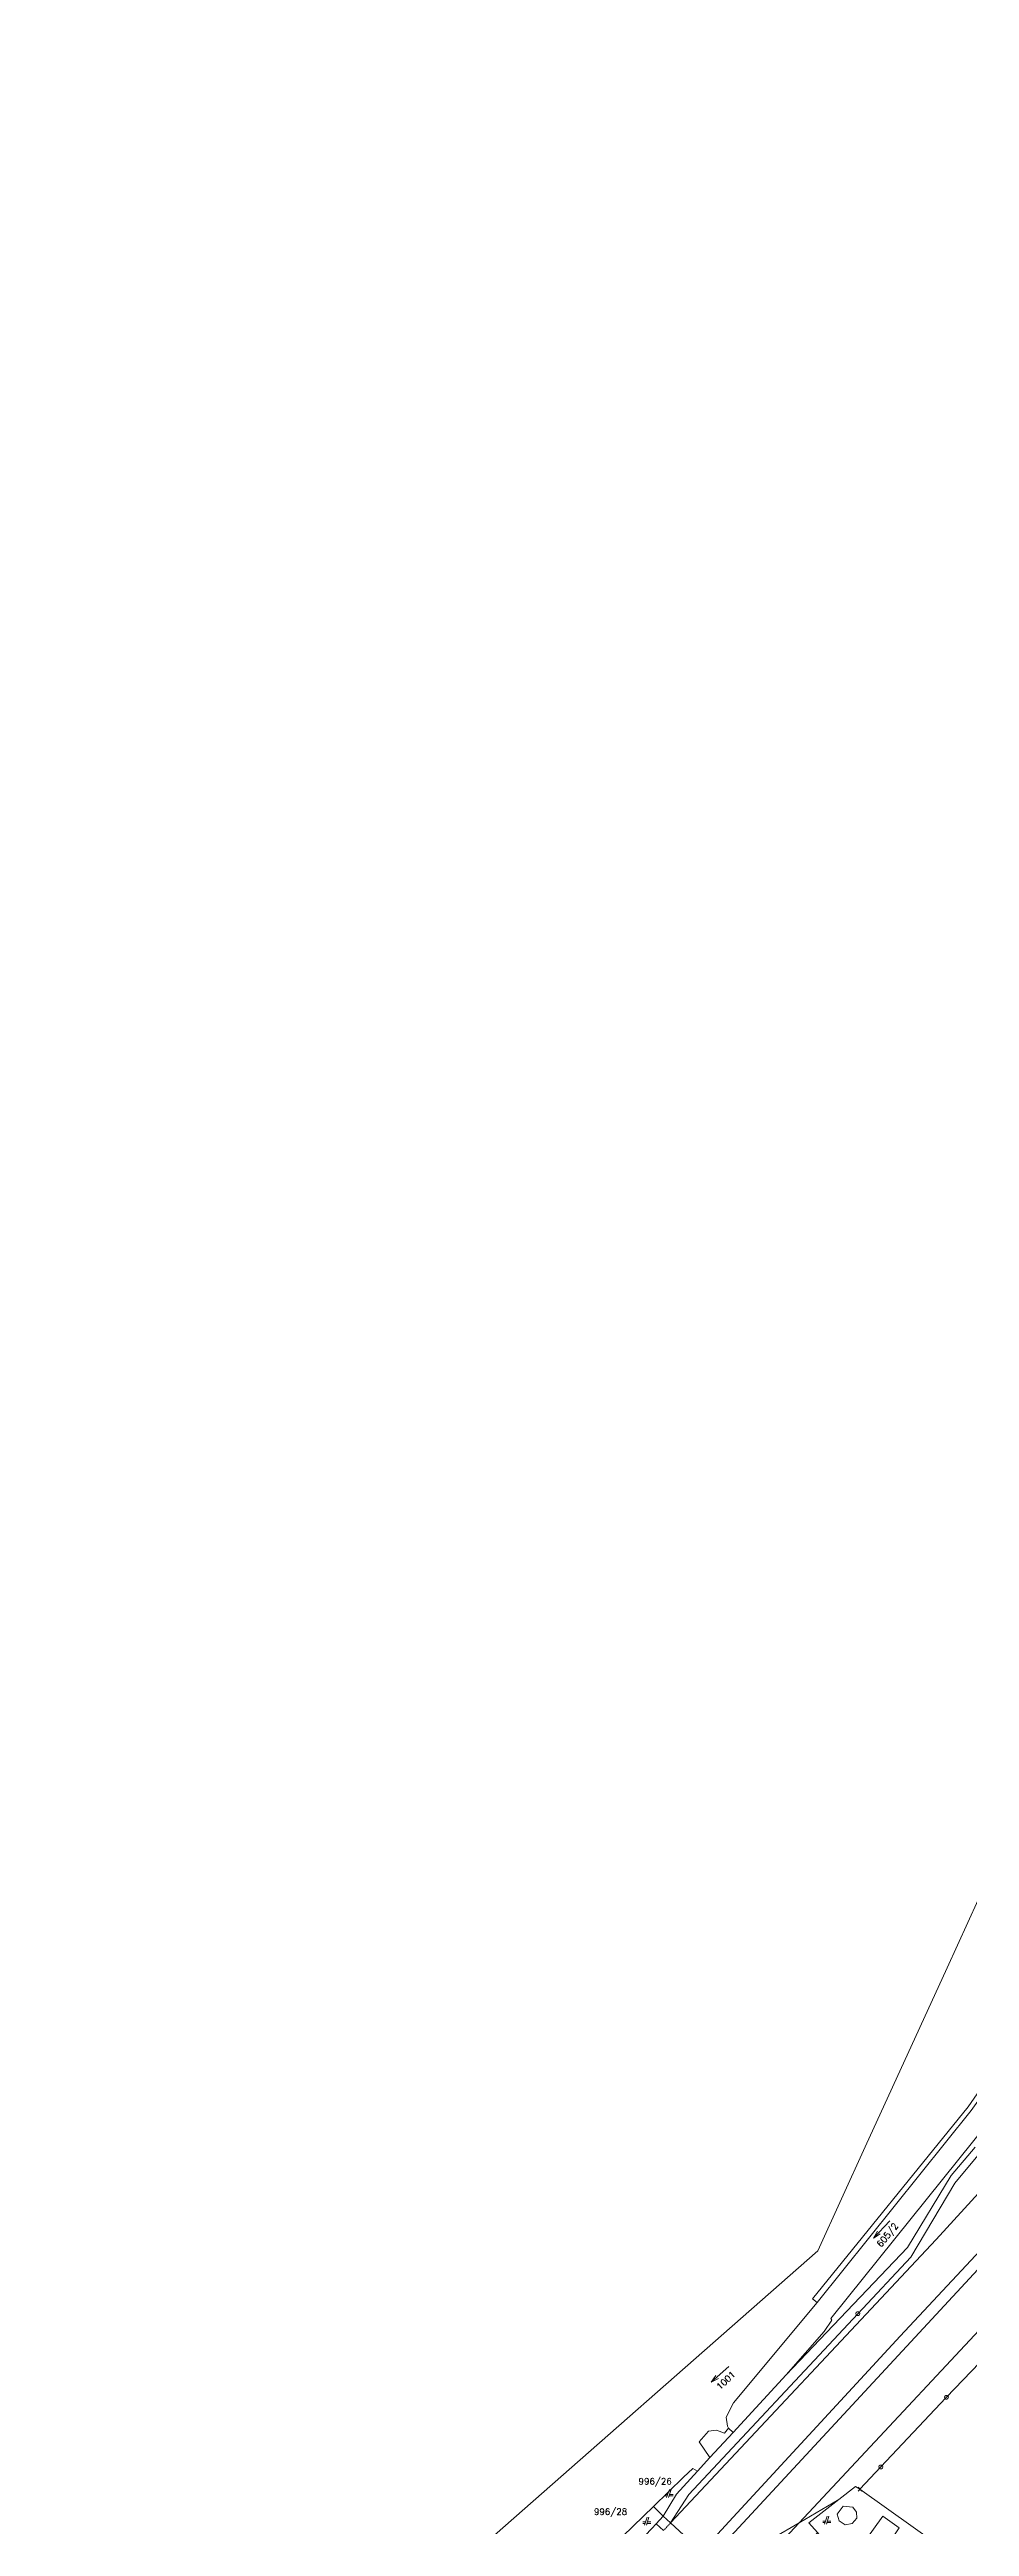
# Model space of a CAD drawing. Extents: x -443817 to 3, y -1171930 to -442383.
# Drawn here: x -443188 to -442956, y -1169912 to -1169288 of the extents above; entities that cross this region are included whole.
import ezdxf
from ezdxf.enums import TextEntityAlignment as Align

# ---------------------------------------------------------------- set-up
doc = ezdxf.new("R2010")
doc.units = 0
doc.header["$LTSCALE"] = 0.5
doc.header["$PDMODE"] = 3
doc.header["$PDSIZE"] = 0.5
doc.linetypes.add('HIDDEN', pattern=[0.375, 0.25, -0.125])
for name, color, linetype, lineweight in [('KATUZ', 7, 'Continuous', 0), ('KLADPAR', 7, 'Continuous', 0), ('ZAPPAR', 7, 'Continuous', 0), ('ZNACKY', 7, 'Continuous', 0), ('ZUOB', 7, 'Continuous', 0)]:
    doc.layers.add(name, color=color, linetype=linetype, lineweight=lineweight)
doc.styles.add('ROMANS', font='romans.shx', dxfattribs={"height": 0.2})

# ---------------------------------------------------------------- blocks, each defined once
blk = doc.blocks.new('$5')
at = {"color": 0}
blk.add_line((-0.12, 0), (0.12, 0), dxfattribs=at)
at = {"color": 0, "flags": 128}
blk.add_lwpolyline([(0.15, 0.48), (0.4, 0.3), (0.5, 0.01), (0.4, -0.28), (0.15, -0.46), (-0.16, -0.46), (-0.41, -0.28), (-0.51, 0.01), (-0.41, 0.3), (-0.16, 0.48), (0.15, 0.48)], dxfattribs=at)
blk = doc.blocks.new('$238')
at = {"color": 0}
blk.add_line((-3, 0), (3, 0), dxfattribs=at)
at = {"color": 0, "flags": 128}
blk.add_lwpolyline([(1, 0.5), (3, 0), (1, -0.5)], dxfattribs=at)
blk = doc.blocks.new('$432')
at = {"color": 0}
for p, q in [((-0.32, 0.8), (-1, 0.8)), ((-1, 0.4), (-0.46, 0.4)), ((0.1, 2), (-0.6, 0)), ((-0.1, 0), (0.5, 2)), ((0.02, 0.4), (1, 0.4)), ((1, 0.8), (0.14, 0.8))]:
    blk.add_line(p, q, dxfattribs=at)

msp = doc.modelspace()

# ---------------------------------------------------------------- linework, layer by layer
at = {"layer": 'KATUZ', "color": 7, "linetype": 'Continuous', "flags": 128}
msp.add_lwpolyline([(-443794.45, -1170782.16), (-443796.1, -1170767.88), (-443795.85, -1170744.99), (-443808.71, -1170677.14), (-443816.71, -1170630.78), (-443814.76, -1170616), (-443810.97, -1170604.15), (-443791.55, -1170565.47), (-443769.77, -1170532), (-443739.66, -1170498.49), (-443701.79, -1170468.69), (-443467.57, -1170261.52), (-443245.25, -1170064.11), (-443171.5, -1169998.33), (-442994.44, -1169842.64), (-442982.48, -1169816.46), (-442961.86, -1169771.31), (-442948.83, -1169742.79), (-442766.04, -1169287.74)], dxfattribs=at)
at = {"layer": 'KLADPAR', "color": 7, "linetype": 'Continuous', "flags": 128}
for points in [[(-443171.5, -1169998.33), (-442994.44, -1169842.64), (-442994.44, -1169842.64), (-442982.48, -1169816.46), (-442961.86, -1169771.31), (-442948.83, -1169742.79)], [(-442944.44, -1169788.89), (-442956.53, -1169806.36), (-442995.78, -1169854.73), (-442994.65, -1169855.71), (-443015.73, -1169880.97), (-443017.57, -1169884.57), (-443017.26, -1169886.88), (-443017, -1169887.37), (-443017.99, -1169888.62), (-443020.02, -1169887.87), (-443022.03, -1169888.12), (-443024.34, -1169890.81), (-443021.65, -1169894.77), (-443024.81, -1169898.21), (-443025.97, -1169897.57), (-443028.29, -1169899.76), (-443035.92, -1169907.12), (-443043.65, -1169914.61)], [(-442954.75, -1169816.52), (-442960.84, -1169823.71), (-442971.88, -1169841.84), (-443002.45, -1169873.92), (-443015.82, -1169888.44), (-443021.65, -1169894.77), (-443024.34, -1169890.81), (-443022.03, -1169888.12), (-443020.02, -1169887.87), (-443017.99, -1169888.62), (-443017, -1169887.37), (-443017.26, -1169886.88), (-443017.57, -1169884.57), (-443015.73, -1169880.97), (-442994.65, -1169855.71), (-442995.78, -1169854.73), (-442956.53, -1169806.36), (-442944.44, -1169788.89)], [(-443023.81, -1169918.43), (-443031.57, -1169911.23), (-443033.41, -1169909.53), (-443030.13, -1169903.99), (-443024.81, -1169898.21), (-443021.65, -1169894.77), (-443015.82, -1169888.44), (-443002.45, -1169873.92), (-442971.88, -1169841.84), (-442960.84, -1169823.71), (-442954.75, -1169816.52)], [(-442909.89, -1169825.4), (-442962.04, -1169879.59), (-442962.2, -1169879.76), (-442978.55, -1169897.16), (-442983.82, -1169902.77), (-442984.99, -1169902.07), (-442989.19, -1169905.35), (-442999.16, -1169911.21), (-443019.04, -1169922.87)], [(-442963.71, -1169917.16), (-442983.82, -1169902.77), (-442978.55, -1169897.16), (-442962.2, -1169879.76), (-442962.04, -1169879.59), (-442909.89, -1169825.4)], [(-443036.31, -1169912.65), (-443035.2, -1169911.46), (-443033.41, -1169909.53), (-443031.57, -1169911.23), (-443023.81, -1169918.43)]]:
    msp.add_lwpolyline(points, dxfattribs=at)
for points in [[(-443028.29, -1169899.76), (-443025.97, -1169897.57), (-443024.81, -1169898.21), (-443030.13, -1169903.99), (-443033.41, -1169909.53), (-443035.92, -1169907.12), (-443028.29, -1169899.76)], [(-443004, -1169926.18), (-443009.95, -1169929.79), (-443011.01, -1169930.43), (-443013.01, -1169928.46), (-443014.23, -1169927.33), (-443019.04, -1169922.87), (-442999.16, -1169911.21), (-442989.19, -1169905.35), (-442996.7, -1169911.22), (-442994.57, -1169913.65), (-442997.61, -1169917.86), (-443004, -1169926.18)], [(-442983.82, -1169902.77), (-442963.71, -1169917.16), (-442976.85, -1169936.17), (-442981.22, -1169930.8), (-442994.57, -1169913.65), (-442996.7, -1169911.22), (-442989.19, -1169905.35), (-442984.99, -1169902.07), (-442983.82, -1169902.77)], [(-443035.2, -1169911.46), (-443036.31, -1169912.65), (-443037.95, -1169914.42), (-443038.89, -1169915.42), (-443040.66, -1169917.33), (-443043.65, -1169914.61), (-443035.92, -1169907.12), (-443033.41, -1169909.53), (-443035.2, -1169911.46)], [(-442985.95, -1169920.59), (-442980.52, -1169924.55), (-442978.78, -1169922.1), (-442974.95, -1169924.75), (-442970.43, -1169918.34), (-442975.42, -1169914.79), (-442973.94, -1169912.53), (-442978.1, -1169909.52), (-442985.95, -1169920.59)], [(-442980.52, -1169924.55), (-442985.95, -1169920.59), (-442978.1, -1169909.52), (-442973.94, -1169912.53), (-442975.42, -1169914.79), (-442970.43, -1169918.34), (-442974.95, -1169924.75), (-442978.78, -1169922.1), (-442980.52, -1169924.55)]]:
    msp.add_lwpolyline(points, close=True, dxfattribs=at)
at = {"layer": 'KLADPAR', "color": 7, "linetype": 'Continuous'}
msp.add_point((-442983.82, -1169902.77), dxfattribs=at)
at = {"layer": 'ZAPPAR', "color": 7, "linetype": 'Continuous'}
for p, q in [((-443017, -1169887.37), (-443015.82, -1169888.44)), ((-443035.2, -1169911.46), (-443033.38, -1169913.18)), ((-443014.23, -1169927.33), (-442999.16, -1169911.21))]:
    msp.add_line(p, q, dxfattribs=at)
at = {"layer": 'ZAPPAR', "color": 7, "linetype": 'HIDDEN'}
msp.add_line((-443031.57, -1169911.23), (-443033.38, -1169913.18), dxfattribs=at)
at = {"layer": 'ZAPPAR', "color": 7, "linetype": 'Continuous', "flags": 128}
for points in [[(-442706.33, -1169483.55), (-442717.97, -1169506.37), (-442740.28, -1169542.72), (-442773.24, -1169593.75), (-442802.94, -1169637.02), (-442832.99, -1169676.19), (-442873.82, -1169725.22), (-442904.14, -1169758.72), (-442959.9, -1169825.65), (-442971.04, -1169844.24), (-442984.37, -1169858.51), (-443026.95, -1169904.1), (-443031.57, -1169911.23), (-442964.61, -1169839.85), (-442896.9, -1169765.7), (-442827.46, -1169683.97), (-442790.72, -1169633.79), (-442769.55, -1169601.83)], [(-442790.93, -1169651.57), (-442820.13, -1169690.73), (-442845.31, -1169720.88), (-442882.24, -1169764.94), (-442915.61, -1169801.31), (-442947.52, -1169836.2), (-442973.67, -1169864.22), (-443023.81, -1169918.43)], [(-442796.85, -1169663.03), (-442799.52, -1169666.56), (-442817.37, -1169690.92), (-442851.95, -1169734.53), (-442884.6, -1169771.75), (-442938.23, -1169830.21), (-443021.74, -1169920.36)], [(-442898.29, -1169708.53), (-442912.48, -1169742.29), (-442922.97, -1169764.01), (-442938.05, -1169790.41), (-442951.03, -1169809.69), (-442991.14, -1169859.73), (-442990.94, -1169860.17), (-442992.86, -1169863.03), (-443002.45, -1169873.92)], [(-442902.36, -1169707.05), (-442916.76, -1169740.9), (-442931.16, -1169768.63), (-442942.89, -1169789.3), (-442955.77, -1169807.3), (-442994.65, -1169855.71)], [(-442844.69, -1169742.16), (-442869.68, -1169770.84), (-442938.24, -1169846.03), (-442999.16, -1169911.21)]]:
    msp.add_lwpolyline(points, dxfattribs=at)
msp.add_lwpolyline([(-442989.54, -1169909.03), (-442989.04, -1169910.76), (-442987.52, -1169911.71), (-442985.76, -1169911.41), (-442984.64, -1169910.02), (-442984.7, -1169908.52), (-442985.6, -1169907.33), (-442988.05, -1169907.07), (-442989.54, -1169909.03)], close=True, dxfattribs=at)
at = {"layer": 'ZUOB', "color": 7, "linetype": 'Continuous', "flags": 128}
msp.add_lwpolyline([(-443171.5, -1169998.33), (-442994.44, -1169842.64), (-442982.48, -1169816.46), (-442961.86, -1169771.31), (-442948.83, -1169742.79)], dxfattribs=at)

# ---------------------------------------------------------------- block references
at = {"layer": 'KLADPAR', "color": 7, "linetype": 'Continuous'}
for p, rotation in [((-442978.37, -1169837.32), 226.547512), ((-443019.12, -1169873.8), 222.021146)]:
    msp.add_blockref('$238', p, dxfattribs=dict(at, rotation=rotation))
for p in [(-443031.97, -1169904.87), (-443037.57, -1169911.81), (-442992.19, -1169911.58)]:
    msp.add_blockref('$432', p, dxfattribs=at)
at = {"layer": 'ZNACKY', "color": 7, "linetype": 'Continuous'}
for p in [(-442984.37, -1169858.51), (-442962.04, -1169879.59), (-442978.55, -1169897.16)]:
    msp.add_blockref('$5', p, dxfattribs=at)

# ---------------------------------------------------------------- texts
at = {"layer": 'KLADPAR', "color": 7, "linetype": 'Continuous', "style": 'ROMANS'}
for s, rotation, p in [('605/2', 51.051, (-442977.53, -1169838.17)), ('1001', 43.487, (-443018.21, -1169874.75))]:
    msp.add_text(s, height=1.6, rotation=rotation, dxfattribs=at).set_placement(p, align=Align.TOP_CENTER)
for s, p in [('996/26', (-443035.47, -1169899.97)), ('996/28', (-443046.72, -1169907.62))]:
    msp.add_text(s, height=1.6, dxfattribs=at).set_placement(p, align=Align.TOP_CENTER)

doc.saveas('drawing.dxf')
